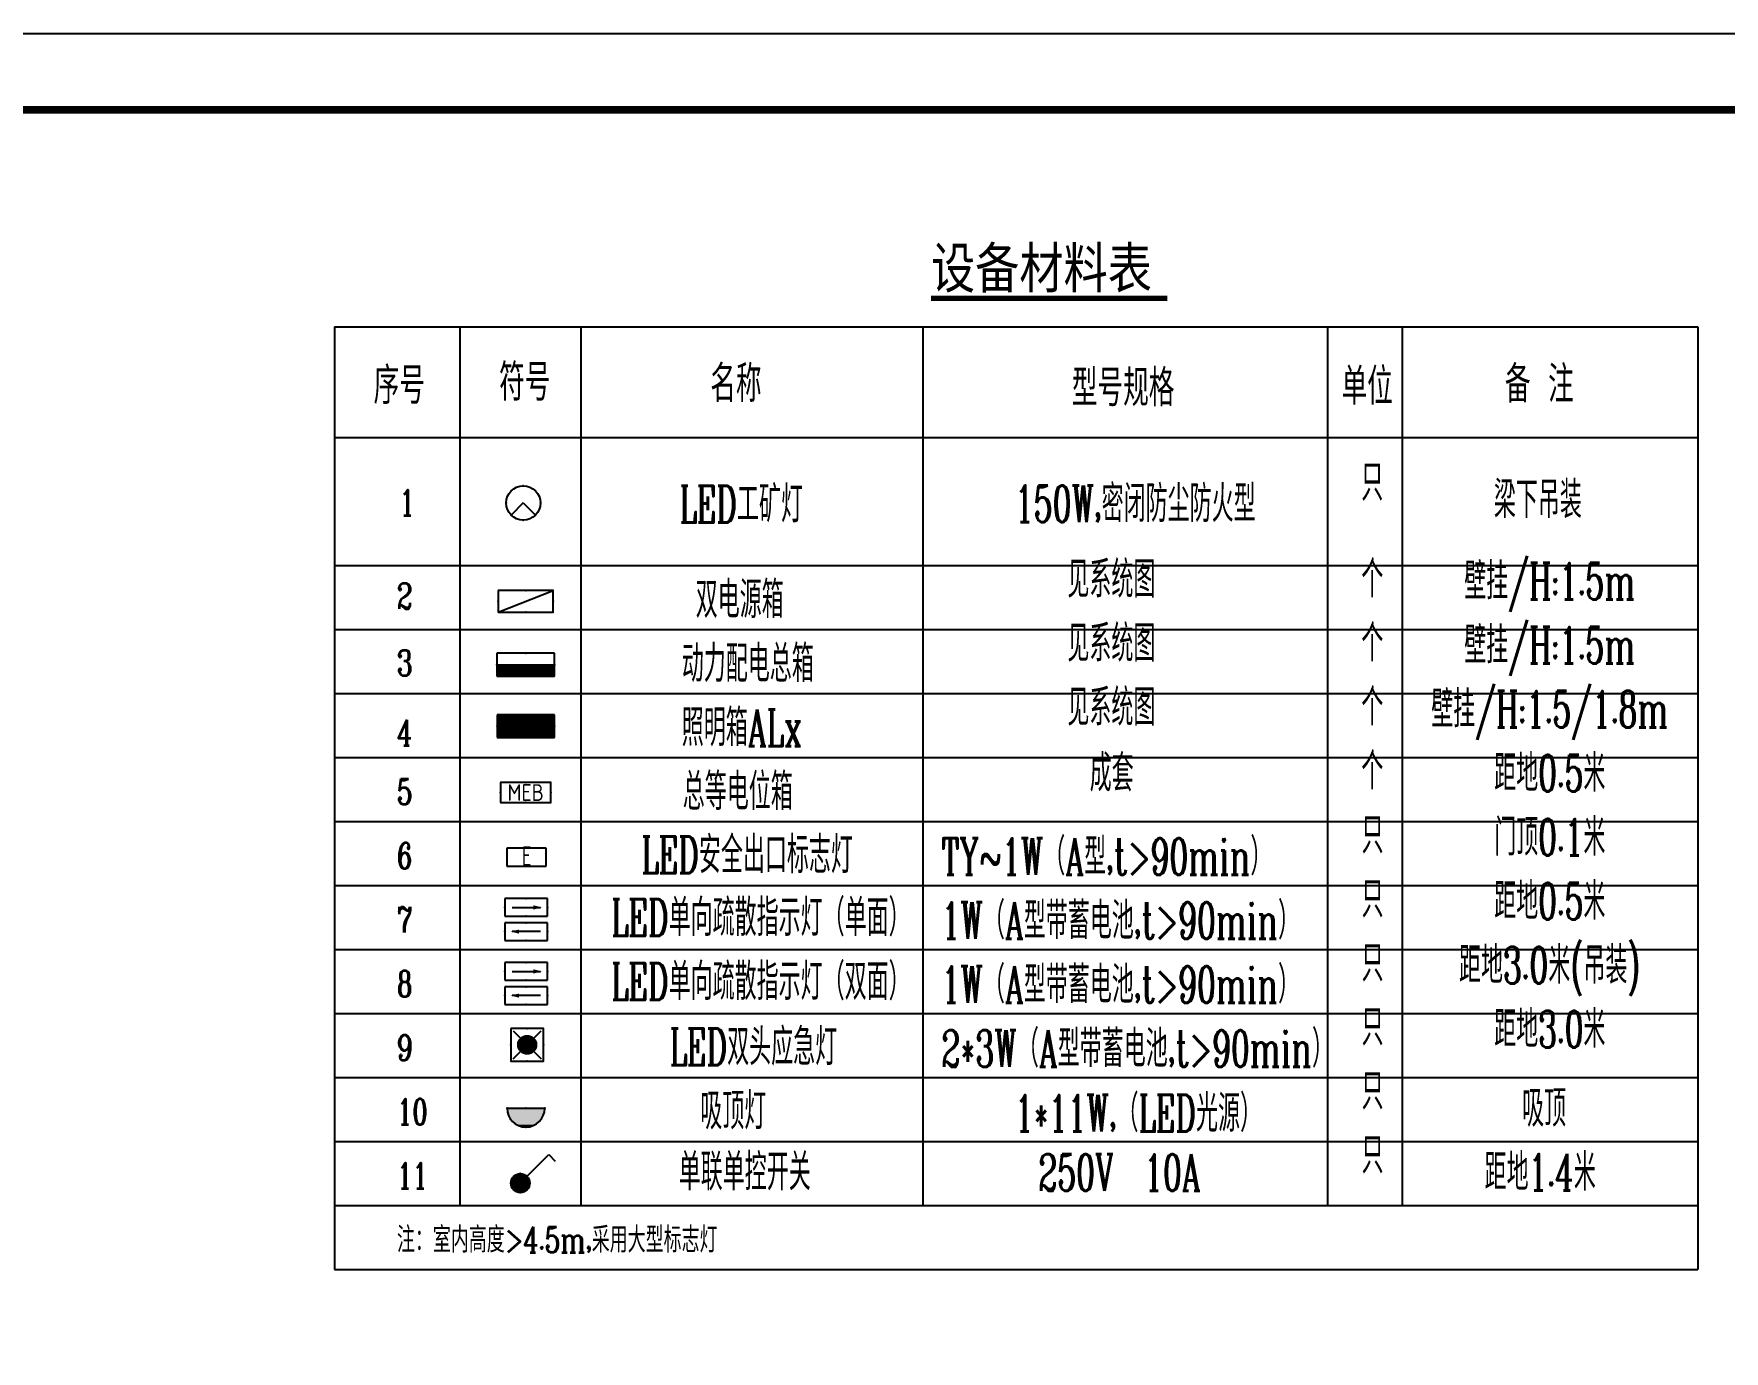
# Model space of a CAD drawing. Extents: x 33088 to 140010, y 13737 to 369010.
# Drawn here: x 58153 to 80337, y 305043 to 322334 of the extents above; entities that cross this region are included whole.
import ezdxf
from ezdxf.enums import TextEntityAlignment as Align

# ---------------------------------------------------------------- set-up
doc = ezdxf.new("R2010")
doc.units = 0
doc.header["$LTSCALE"] = 1000
doc.header["$MEASUREMENT"] = 0
doc.linetypes.add('CONTINOUS', pattern=[0])
doc.linetypes.add('PHANTOM2', pattern=[31.75, 15.875, -3.175, 3.175, -3.175, 3.175, -3.175])
doc.layers.get('0').update_dxf_attribs({"linetype": 'CONTINUOUS'})
for name, color, linetype in [('ABDE_SYS', 7, 'CONTINUOUS'), ('EQUIP-照明', 3, 'CONTINUOUS'), ('EQUIP-箱柜', 3, 'CONTINUOUS'), ('TEL_SYMB', 3, 'CONTINUOUS'), ('TEL_TEXT', 7, 'CONTINUOUS'), ('TEL_TITLE', 7, 'CONTINUOUS'), ('WALL', 9, 'CONTINUOUS')]:
    doc.layers.add(name, color=color, linetype=linetype)
doc.styles.add('_GBENOR', font='GBENOR.shx')
doc.styles.add('_TCH_LABEL', font='COMPLEX', dxfattribs={"bigfont": 'GBCBIG'})
doc.styles.get("Standard").update_dxf_attribs({"font": 'gbenor.shx', "bigfont": 'gbcbig.shx'})
doc.styles.add('STY15', font='COMPLEX.shx', dxfattribs={"width": 0.8, "bigfont": 'HZTXT.shx'})
doc.styles.add('新宋体', font='', dxfattribs={"width": 0.8})
doc.styles.get('新宋体').set_extended_font_data('NSimSun')

# ---------------------------------------------------------------- blocks, each defined once
blk = doc.blocks.new('*X21')
at = {"color": 0}
for p, q in [((-250, 33), (-83, 200)), ((-250, 68), (-118, 200)), ((-250, 104), (-154, 200)), ((-250, 139), (-189, 200)), ((-250, 174), (-224, 200)), ((-247, 0), (-47, 200)), ((-212, 0), (-12, 200)), ((-177, 0), (23, 200)), ((-141, 0), (59, 200)), ((-106, 0), (94, 200)), ((-71, 0), (129, 200)), ((-35, 0), (165, 200)), ((0, 0), (200, 200)), ((35, 0), (235, 200)), ((71, 0), (250, 179)), ((106, 0), (250, 144)), ((141, 0), (250, 109)), ((177, 0), (250, 73)), ((212, 0), (250, 38)), ((247, 0), (250, 3))]:
    blk.add_line(p, q, dxfattribs=at)
blk = doc.blocks.new('$EQUIP$00001421')
for p, q in [((0.75, 0.6), (-0.75, 0.6)), ((-0.75, 0.6), (-0.75, 0)), ((0.75, 0), (0.75, 0.6)), ((-0.75, 0), (0.75, 0))]:
    blk.add_line(p, q)
at = {"const_width": 0.6}
blk.add_lwpolyline([(-0.75, 0.3), (0.75, 0.3)], dxfattribs=at)
for p in [(0, 0.6), (-0.75, 0.3), (0, 0), (0.75, 0.3)]:
    blk.add_point(p)
at = {"xscale": 0.00300000000061118, "yscale": 0.00300000000061118, "zscale": 0.003}
blk.add_blockref('*X21', (0, 0), dxfattribs=at)
at = {"style": '_TCH_LABEL', "flags": 9}
blk.add_attdef('A', (0, 0), '', height=0.00002, dxfattribs=at)
blk = doc.blocks.new('*X12')
at = {"color": 0}
for p, q in [((-250, 33), (-183, 100)), ((-250, 68), (-218, 100)), ((-247, 0), (-147, 100)), ((-212, 0), (-112, 100)), ((-177, 0), (-77, 100)), ((-141, 0), (-41, 100)), ((-106, 0), (-6, 100)), ((-71, 0), (29, 100)), ((-35, 0), (65, 100)), ((0, 0), (100, 100)), ((35, 0), (135, 100)), ((71, 0), (171, 100)), ((106, 0), (206, 100)), ((141, 0), (241, 100)), ((177, 0), (250, 73)), ((212, 0), (250, 38)), ((247, 0), (250, 3))]:
    blk.add_line(p, q, dxfattribs=at)
blk = doc.blocks.new('$EQUIP$00001414')
for p, q in [((0.75, 0.6), (-0.75, 0.6)), ((-0.75, 0.6), (-0.75, 0)), ((0.75, 0), (0.75, 0.6)), ((-0.75, 0.3), (0.75, 0.3)), ((-0.75, 0), (0.75, 0))]:
    blk.add_line(p, q)
at = {"const_width": 0.3}
blk.add_lwpolyline([(-0.75, 0.15), (0.75, 0.15)], dxfattribs=at)
for p in [(0, 0.6), (-0.75, 0.3), (0, 0), (0.75, 0.3)]:
    blk.add_point(p)
at = {"xscale": 0.00300000000061118, "yscale": 0.00300000000061118, "zscale": 0.003}
blk.add_blockref('*X12', (0, 0), dxfattribs=at)
at = {"style": '_TCH_LABEL', "flags": 9}
blk.add_attdef('A', (0, 0), '', height=0.00002, dxfattribs=at)
blk = doc.blocks.new('$EQUIP$00002700')
for p, q in [((-0.75, 0.6), (-0.75, 0)), ((0.75, 0.6), (-0.75, 0.6)), ((0.75, 0), (0.75, 0.6)), ((-0.75, 0), (0.75, 0))]:
    blk.add_line(p, q)
at = {"const_width": 0.04}
blk.add_lwpolyline([(-0.75, 0.6), (-0.75, 0), (0.75, 0), (0.75, 0.6), (-0.75, 0.6), (-0.75, 0)], dxfattribs=at)
for p in [(0, 0.6), (-0.75, 0.3), (0, 0), (0.75, 0.3)]:
    blk.add_point(p)
at = {"color": 7}
blk.add_attdef('$TEXT$', text='', height=0.5, dxfattribs=at).set_placement((0, 0.3), align=Align.MIDDLE_CENTER)
blk = doc.blocks.new('$EQUIP$00002831')
for q in [(-0.354, -0.354), (0.354, -0.354)]:
    blk.add_line((0, 0), q)
at = {"const_width": 0.04}
blk.add_lwpolyline([(0.5, 0, 1), (-0.5, 0, 1), (0.5, 0, -2.700563)], format="xyb", dxfattribs=at)
blk.add_circle((0, 0), 0.5)
for p in [(0, 0.5), (-0.5, 0), (0.5, 0), (0, -0.5)]:
    blk.add_point(p)
blk = doc.blocks.new('$EQUIP$00002942')
for p, q in [((-0.75, 0.6), (-0.75, 0)), ((-0.75, 0), (0.75, 0.6)), ((0.75, 0.6), (-0.75, 0.6)), ((0.75, 0), (0.75, 0.6)), ((-0.75, 0), (0.75, 0))]:
    blk.add_line(p, q)
at = {"const_width": 0.04}
blk.add_lwpolyline([(-0.75, 0.6), (-0.75, 0), (0.75, 0), (0.75, 0.6), (-0.75, 0.6), (-0.75, 0)], dxfattribs=at)
for p in [(0, 0.6), (-0.75, 0.3), (0, 0), (0.75, 0.3)]:
    blk.add_point(p)
blk = doc.blocks.new('_LINKPT1')
blk.add_line((0, 0), (0, 0))
blk = doc.blocks.new('_Y41NTT')
for p, q in [((0.6, 0.55), (-0.6, 0.55)), ((-0.6, 0.55), (-0.6, 0)), ((0.6, 0), (0.6, 0.55)), ((-0.6, 0), (0.6, 0))]:
    blk.add_line(p, q)
at = {"xscale": 0.002, "yscale": 0.002, "zscale": 0.002}
for p in [(0, 0.55), (-0.6, 0.25), (0, 0), (0.6, 0.25)]:
    blk.add_blockref('_LINKPT1', p, dxfattribs=at)
at = {"style": '_GBENOR', "width": 0.8, "flags": 8}
blk.add_attdef('$TEXT$', text='', height=0.6, dxfattribs=at).set_placement((0.008, 0.31), align=Align.MIDDLE_CENTER)
at = {"flags": 9}
blk.add_attdef('A', (0, 0), '', height=0.00002, dxfattribs=at)
blk = doc.blocks.new('$EQUIP$00001687')
for p, q in [((0.72, 0.6), (-0.72, 0.6)), ((-0.72, 0.6), (-0.72, 0)), ((0.72, 0), (0.72, 0.6)), ((-0.72, 0), (0.72, 0))]:
    blk.add_line(p, q)
at = {"color": 7}
blk.add_line((-0.48, 0.3), (0.48, 0.3), dxfattribs=at)
for p in [(0, 0.6), (-0.72, 0.3), (0, 0), (0.72, 0.3)]:
    blk.add_point(p)
blk.add_solid([(0.24, 0.228), (0.528, 0.3), (0.24, 0.372)])
blk = doc.blocks.new('$EQUIP$00001167')
for p, q in [((-0.429, 0.429), (0.429, -0.429)), ((-0.429, -0.429), (0.429, 0.429))]:
    blk.add_line(p, q)
blk.add_lwpolyline([(-0.5, 0.5), (-0.5, -0.5), (0.5, -0.5), (0.5, 0.5)], close=True)
blk.add_circle((0, 0), 0.275)
for p in [(-0.5, 0), (0, 0.5), (0.5, 0), (0, -0.5)]:
    blk.add_point(p)
for points in [[(-0.238, 0.137), (0.238, 0.137), (-0.275, 0), (0.275, 0)], [(-0.238, -0.137), (0.238, -0.137), (-0.275, 0), (0.275, 0)], [(-0.137, 0.238), (0.137, 0.238), (-0.238, 0.137), (0.238, 0.137)], [(0, 0.275), (0, 0.275), (-0.137, 0.238), (0.137, 0.238)], [(-0.137, -0.238), (0.137, -0.238), (-0.238, -0.137), (0.238, -0.137)], [(0, -0.275), (0, -0.275), (-0.137, -0.238), (0.137, -0.238)]]:
    blk.add_solid(points)
at = {"flags": 9}
blk.add_attdef('A', (0, 0), '', height=0.00002, dxfattribs=at)
blk = doc.blocks.new('$EQUIP$00001205')
for p, q in [((0.147, 0.356), (0.625, 0.833)), ((0.625, 0.833), (0.766, 0.692))]:
    blk.add_line(p, q)
blk.add_circle((0, 0.208), 0.208)
for p in [(0, 0.417), (-0.208, 0.208), (0, 0), (0.208, 0.208)]:
    blk.add_point(p)
for points in [[(-0.104, 0.389), (0.104, 0.389), (-0.18, 0.312), (0.18, 0.312)], [(0, 0.417), (0, 0.417), (-0.104, 0.389), (0.104, 0.389)], [(-0.18, 0.312), (0.18, 0.312), (-0.208, 0.208), (0.208, 0.208)], [(-0.18, 0.104), (0.18, 0.104), (-0.208, 0.208), (0.208, 0.208)], [(-0.104, 0.028), (0.104, 0.028), (-0.18, 0.104), (0.18, 0.104)], [(0, 0), (0, 0), (-0.104, 0.028), (0.104, 0.028)]]:
    blk.add_solid(points)
at = {"flags": 9}
blk.add_attdef('A', (0, 0), '', height=0.00002, dxfattribs=at)
blk = doc.blocks.new('$EQUIP$00001168')
blk.add_line((-0.5, 0), (0.5, 0))
blk.add_arc((0, 0), 0.5, 180, 0)
for p in [(-0.5, 0), (0, 0), (0.5, 0), (0, -0.5)]:
    blk.add_point(p)
for points in [[(0.433, -0.25), (-0.433, -0.25), (0.5, 0), (-0.5, 0)], [(0.25, -0.433), (-0.25, -0.433), (0.433, -0.25), (-0.433, -0.25)], [(0, -0.5), (0, -0.5), (0.25, -0.433), (-0.25, -0.433)]]:
    blk.add_solid(points)
at = {"flags": 9}
blk.add_attdef('A', (0, 0), '', height=0.00002, dxfattribs=at)

msp = doc.modelspace()

# ---------------------------------------------------------------- linework, layer by layer
at = {"layer": 'TEL_SYMB', "color": 1, "const_width": 70}
msp.add_lwpolyline([(69927, 318861), (73030, 318861)], dxfattribs=at)
at = {"layer": 'TEL_TITLE'}
msp.add_lwpolyline([(33293, 280334), (92693, 280334), (92693, 322334), (33293, 322334)], close=True, dxfattribs=at)
at = {"layer": 'TEL_TITLE', "const_width": 100}
msp.add_lwpolyline([(35793, 281334), (91693, 281334), (91693, 321334), (35793, 321334)], close=True, dxfattribs=at)
at = {"layer": 'WALL', "color": 11, "linetype": 'CONTINUOUS'}
for p, q in [((62099, 318488), (62099, 306117)), ((62099, 318488), (79992, 318488)), ((63746, 318488), (63746, 306957)), ((65333, 318488), (65333, 306957)), ((69820, 318488), (69820, 306957)), ((75131, 318488), (75131, 306957)), ((76113, 318488), (76113, 306957)), ((79992, 318488), (79992, 306117)), ((62099, 317037), (79992, 317037)), ((62099, 315357), (79992, 315357)), ((62099, 314517), (79992, 314517)), ((62099, 313677), (79992, 313677)), ((62099, 312837), (79992, 312837)), ((62099, 311997), (79992, 311997)), ((62099, 311157), (79992, 311157)), ((62099, 310317), (79992, 310317)), ((62099, 309477), (79992, 309477)), ((62099, 308637), (79992, 308637)), ((62099, 307797), (79992, 307797)), ((62099, 306957), (79992, 306957)), ((62099, 306117), (79992, 306117))]:
    msp.add_line(p, q, dxfattribs=at)

# ---------------------------------------------------------------- block references
at = {"layer": 'EQUIP-照明'}
for name, p, xscale, yscale, zscale in [('$EQUIP$00002831', (64577, 316176), 450, 450, 450), ('$EQUIP$00001687', (64616, 310751), 388.8000000007451, 388.8000000007451, 388.8000000007451), ('$EQUIP$00001687', (64616, 309911), 388.8000000007451, 388.8000000007451, 388.8000000007451), ('$EQUIP$00001167', (64628, 309064), 431.999999973923, 431.999999973923, 431.999999973923), ('$EQUIP$00001168', (64611, 308232), 495, 495, 495)]:
    msp.add_blockref(name, p, dxfattribs=dict(at, xscale=xscale, yscale=yscale, zscale=zscale))
ref = msp.add_blockref('_Y41NTT', (64620, 311408), dxfattribs=dict(at, xscale=431.999999973923, yscale=431.999999973923, zscale=431.999999973923))
ref.add_attrib('$TEXT$', 'E', dxfattribs={"layer": '0', "height": 259, "style": '_GBENOR', "width": 0.8, "flags": 8}).set_placement((64622, 311540), align=Align.MIDDLE_CENTER)
at = {"layer": 'EQUIP-照明', "xscale": 388.8000000007451, "yscale": 388.8000000007451, "zscale": 388.8000000007451, "rotation": 180}
for p in [(64616, 310667), (64616, 309827)]:
    msp.add_blockref('$EQUIP$00001687', p, dxfattribs=at)
at = {"layer": 'EQUIP-照明', "color": 4, "xscale": 598.3043736605905, "yscale": 598.3043736604741, "zscale": 598.3043736604974}
msp.add_blockref('$EQUIP$00001205', (64538, 307125), dxfattribs=at)
at = {"layer": 'EQUIP-箱柜'}
for name, p, xscale, yscale, zscale in [('$EQUIP$00002942', (64609, 314741), 480, 480, 480), ('$EQUIP$00001414', (64609, 313902), 504, 504, 504)]:
    msp.add_blockref(name, p, dxfattribs=dict(at, xscale=xscale, yscale=yscale, zscale=zscale))
at = {"layer": 'EQUIP-箱柜', "linetype": 'PHANTOM2', "xscale": 501.5999999996275, "yscale": 501.6000000000931, "zscale": 501.6}
msp.add_blockref('$EQUIP$00001421', (64609, 313096), dxfattribs=at)
at = {"layer": 'EQUIP-箱柜', "linetype": 'CONTINOUS', "xscale": 440, "yscale": 440, "zscale": 440.0000000000001}
msp.add_blockref('$EQUIP$00002700', (64609, 312243), dxfattribs=at).add_auto_attribs({'$TEXT$': 'MEB'})

# ---------------------------------------------------------------- texts
at = {"layer": 'ABDE_SYS', "color": 3, "linetype": 'CONTINUOUS', "style": 'STY15'}
for s, height, width, p in [('序号', 481.2, 0.7, (62613, 317476)), ('符号', 481.2, 0.7, (64260, 317518)), ('名称', 481.2, 0.7, (67031, 317500)), ('型号规格', 481.2, 0.7, (71775, 317445)), ('单位', 481.2, 0.7, (75315, 317465)), ('备 注', 481.2, 0.7, (77459, 317494)), ('1', 337, 0.7, (62950, 316013)), ('LED工矿灯', 481.2, 0.6, (66627, 315919)), ('150W,密闭防尘防火型', 481.19, 0.6, (71029, 315926)), ('梁下吊装', 481.2, 0.6, (77315, 315978)), ('2', 337, 0.7, (62919, 314786)), ('双电源箱', 481.2, 0.6, (66840, 314666, 0)), ('动力配电总箱', 481.2, 0.6, (66657, 313826, 0)), ('3', 337, 0.7, (62919, 313908)), ('照明箱ALx', 481.2, 0.6, (66657, 312986, 0)), ('4', 337, 0.7, (62919, 312993)), ('总等电位箱', 481.2, 0.6, (66670, 312146, 0)), ('5', 337, 0.7, (62919, 312217)), ('6', 337, 0.7, (62919, 311377)), ('LED安全出口标志灯  ', 481.19, 0.6, (66127, 311316)), ('TY~1W（A型,t>90min）', 481.19, 0.6, (70065, 311293)), ('LED单向疏散指示灯（单面）  ', 481.19, 0.6, (65730, 310493)), ('7', 337, 0.7, (62919, 310537)), ('1W（A型带蓄电池,t>90min）', 481.19, 0.6, (70065, 310453)), ('LED单向疏散指示灯（双面）  ', 481.19, 0.6, (65730, 309653)), ('1W（A型带蓄电池,t>90min）', 481.19, 0.6, (70065, 309613)), ('8', 337, 0.7, (62919, 309697)), ('LED双头应急灯  ', 481.2, 0.6, (66498, 308796)), ('2*3W（A型带蓄电池,t>90min）', 481.19, 0.6, (70065, 308773)), ('9', 337, 0.7, (62919, 308857)), ('吸顶灯', 481.2, 0.6, (66900, 307954)), ('1*11W,（LED光源）', 481.19, 0.6, (71026, 307925)), ('吸顶', 481.2, 0.6, (77685, 307989)), ('吸顶', 481.2, 0.6, (77685, 307989)), ('10', 336.8, 0.7, (62919, 308017)), ('11', 336.8, 0.7, (62919, 307177)), ('单联单控开关  ', 481.2, 0.6, (66617, 307154)), ('250V  10A', 481.2, 0.6, (71338, 307147)), ('距地1.4米', 481.2, 0.6, (77193, 307151)), ('注：室内高度>4.5m,采用大型标志灯', 336.84, 0.7, (62919, 306337))]:
    msp.add_text(s, height=height, dxfattribs=dict(at, width=width)).set_placement(p)
at = {"layer": 'ABDE_SYS', "color": 3, "linetype": 'CONTINUOUS', "style": 'STY15', "width": 0.6}
for s, height, p in [('只', 481, (75719, 316205)), ('见系统图', 481.2, (72295, 314932)), ('个', 481, (75719, 314936)), ('壁挂/H:1.5m', 481.2, (78049, 314908)), ('见系统图', 481.2, (72295, 314092)), ('个', 481, (75719, 314096)), ('壁挂/H:1.5m', 481.2, (78049, 314068)), ('见系统图', 481.2, (72295, 313252)), ('个', 481, (75719, 313256)), ('壁挂/H:1.5/1.8m', 481.19, (78049, 313228)), ('成套', 481.2, (72299, 312389)), ('个', 481, (75719, 312416)), ('距地0.5米', 481.2, (78049, 312388)), ('只', 481, (75723, 311576)), ('门顶0.1米', 481.2, (78049, 311548)), ('只', 481, (75723, 310736)), ('距地0.5米', 481.2, (78049, 310708)), ('只', 481, (75723, 309896)), ('距地3.0米(吊装)', 481.2, (78049, 309868)), ('只', 481, (75723, 309056)), ('距地3.0米', 481.2, (78049, 309028)), ('只', 481, (75723, 308216)), ('只', 481, (75723, 307376))]:
    msp.add_text(s, height=height, dxfattribs=at).set_placement(p, align=Align.CENTER)
at = {"layer": 'TEL_TEXT', "color": 1, "style": '新宋体', "width": 0.8}
msp.add_text('设备材料表', height=531.6, dxfattribs=at).set_placement((69927, 318996))

doc.saveas('drawing.dxf')
